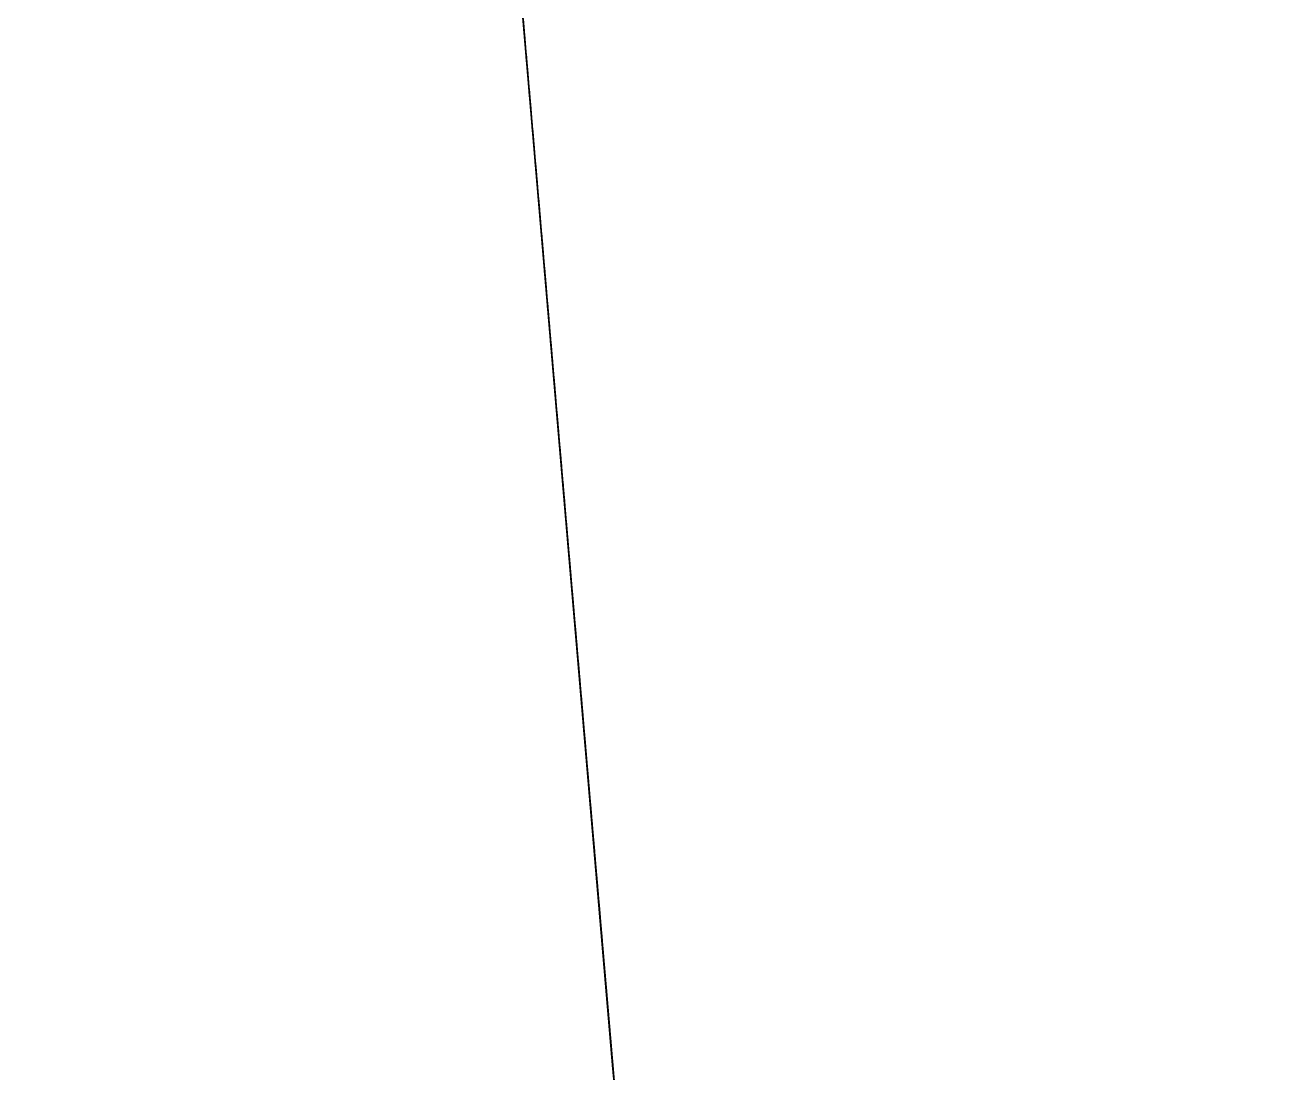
# Model space of a CAD drawing. Header units: millimetres. Extents: x 2383 to 246042, y -31587 to -6960.
# Drawn here: x 2383 to 2706.6, y -29572.4 to -29303.4 of the extents above; entities that cross this region are included whole.
import ezdxf

# ---------------------------------------------------------------- set-up
doc = ezdxf.new("R2010")
doc.units = ezdxf.units.MM
doc.header["$MEASUREMENT"] = 0
doc.linetypes.add('CENTER2', pattern=[1.125, 0.75, -0.125, 0.125, -0.125])
doc.linetypes.add('HIDDEN2', pattern=[0.1875, 0.125, -0.0625])
for name, color, linetype in [('Front View-150-DS-B4-404', 1, 'Continuous'), ('Front View-50-IW-B4-023', 3, 'Continuous'), ('Front View-50-PES-D1-243', 4, 'Continuous'), ('Front View-50-PES-D1-345', 170, 'Continuous'), ('Front View-50-PW-B4-375', 4, 'Continuous'), ('Front View-A-FLOR', 192, 'Continuous'), ('Front View-CENTER', 1, 'CENTER2'), ('Front View-CONST', 3, 'Continuous'), ('Front View-HIDDEN', 7, 'HIDDEN2'), ('Front View-RE', 5, 'Continuous')]:
    doc.layers.add(name, color=color, linetype=linetype)
doc.layers.add('Front View-50-PES-D1-029', color=7, linetype='Continuous', true_color=0xe7f0ff)

# ---------------------------------------------------------------- blocks, each defined once
blk = doc.blocks.new('*U379')
at = {"layer": 'Front View-A-FLOR', "color": 0, "linetype": 'ByBlock', "lineweight": -2}
for p, q in [((2706.6, -31587.23, 21936.52), (2382.96, -27810.2, 21896.14)), ((2614.28, -30509.84, 21625), (2382.96, -27810.2, 21625))]:
    blk.add_line(p, q, dxfattribs=at)
blk = doc.blocks.new('*U380')
at = {"layer": 'Front View-A-FLOR', "color": 0, "linetype": 'ByBlock', "lineweight": -2}
for p, q in [((2382.96, -27810.2, 22000), (2706.6, -31587.23, 22000)), ((2706.6, -31587.23, 21936.65), (2382.96, -27810.2, 21896.27))]:
    blk.add_line(p, q, dxfattribs=at)
blk = doc.blocks.new('*U381')
at = {"layer": 'Front View-A-FLOR', "color": 0, "linetype": 'ByBlock', "lineweight": -2}
blk.add_line((2382.96, -27810.2, 22000), (2706.6, -31587.23, 22000), dxfattribs=at)
blk = doc.blocks.new('*U383')
at = {"layer": 'Front View-50-PES-D1-243', "color": 0, "linetype": 'ByBlock', "lineweight": -2}
for p, q in [((2706.6, -31587.23, 24996.45), (2382.96, -27810.2, 24996.45)), ((2706.6, -31587.23, 25056.77), (2382.96, -27810.2, 25056.77))]:
    blk.add_line(p, q, dxfattribs=at)
blk = doc.blocks.new('*U384')
at = {"layer": 'Front View-CENTER'}
blk.add_line((2474.56, -28879.28, 23418.81), (2577.22, -30077.36, 23418.81), dxfattribs=at)
at = {"layer": 'Front View-RE', "color": 0, "linetype": 'ByBlock', "lineweight": -2}
for p, q in [((2577.22, -30077.36, 23388.65), (2474.56, -28879.28, 23388.65)), ((2580.51, -30115.72, 23448.98), (2474.56, -28879.28, 23448.98))]:
    blk.add_line(p, q, dxfattribs=at)
blk = doc.blocks.new('*U385')
at = {"layer": 'Front View-50-IW-B4-023', "color": 0, "linetype": 'ByBlock', "lineweight": -2}
for p, q in [((2513.2, -29330.17, 23554.41), (2484.52, -28995.54, 23554.41)), ((2580.51, -30115.72, 23554.41), (2520.2, -29411.88, 23554.41))]:
    blk.add_line(p, q, dxfattribs=at)
at = {"layer": 'Front View-HIDDEN'}
for p, q in [((2554.9, -29816.82, 23614.73), (2436.27, -28432.39, 23614.73)), ((2436.27, -28432.39, 23584.57), (2554.9, -29816.82, 23584.57)), ((2520.2, -29411.88, 23554.41), (2513.2, -29330.17, 23554.41))]:
    blk.add_line(p, q, dxfattribs=at)
blk = doc.blocks.new('*U386')
at = {"layer": 'Front View-CENTER'}
blk.add_line((2522.49, -29438.64, 23253.06), (2531.64, -29545.38, 23253.06), dxfattribs=at)
at = {"layer": 'Front View-HIDDEN'}
for p, q in [((2580.51, -30115.72, 23222.89), (2408.83, -28112.16, 23222.89)), ((2510.9, -29303.41, 23253.06), (2522.49, -29438.64, 23253.06)), ((2520.2, -29411.88, 23283.22), (2513.2, -29330.17, 23283.22)), ((2531.64, -29545.38, 23253.06), (2548.71, -29744.66, 23253.06))]:
    blk.add_line(p, q, dxfattribs=at)
at = {"layer": 'Front View-RE', "color": 0, "linetype": 'ByBlock', "lineweight": -2}
for p, q in [((2513.2, -29330.17, 23283.22), (2484.52, -28995.54, 23283.22)), ((2537.7, -29616.14, 23283.22), (2520.2, -29411.88, 23283.22))]:
    blk.add_line(p, q, dxfattribs=at)
blk = doc.blocks.new('*U387')
at = {"layer": 'Front View-CENTER'}
blk.add_line((2478.21, -28921.86, 23087.41), (2534.04, -29573.47, 23087.41), dxfattribs=at)
at = {"layer": 'Front View-HIDDEN'}
blk.add_line((2520.2, -29411.88, 23117.57), (2513.2, -29330.17, 23117.57), dxfattribs=at)
at = {"layer": 'Front View-RE', "color": 0, "linetype": 'ByBlock', "lineweight": -2}
for p, q in [((2537.71, -29616.23, 23057.25), (2474.03, -28873.04, 23057.25)), ((2513.2, -29330.17, 23117.57), (2484.52, -28995.54, 23117.57)), ((2537.38, -29612.35, 23117.57), (2520.2, -29411.88, 23117.57))]:
    blk.add_line(p, q, dxfattribs=at)
blk = doc.blocks.new('*U388')
at = {"layer": 'Front View-50-PW-B4-375', "color": 0, "linetype": 'ByBlock', "lineweight": -2}
for p, q in [((2551.61, -29778.46, 23780.49), (2451.4, -28609.01, 23780.49)), ((2513.2, -29330.17, 23720.16), (2484.52, -28995.54, 23720.16)), ((2554.9, -29816.82, 23720.16), (2520.2, -29411.88, 23720.16))]:
    blk.add_line(p, q, dxfattribs=at)
at = {"layer": 'Front View-CENTER'}
blk.add_line((2451.4, -28609.01, 23750.33), (2554.9, -29816.82, 23750.33), dxfattribs=at)
at = {"layer": 'Front View-HIDDEN'}
blk.add_line((2520.2, -29411.88, 23720.16), (2513.2, -29330.17, 23720.16), dxfattribs=at)
blk = doc.blocks.new('*U389')
at = {"layer": 'Front View-150-DS-B4-404', "color": 0, "linetype": 'ByBlock', "lineweight": -2}
for p, q in [((2451.4, -28609.01, 23959.19), (2554.9, -29816.82, 23959.19)), ((2451.4, -28609.01, 23790.91), (2551.61, -29778.46, 23790.91))]:
    blk.add_line(p, q, dxfattribs=at)
at = {"layer": 'Front View-CENTER'}
blk.add_line((2554.9, -29816.82, 23875.05), (2451.4, -28609.01, 23875.05), dxfattribs=at)
blk = doc.blocks.new('*U404')
at = {"layer": 'Front View-50-PES-D1-029', "color": 0, "linetype": 'ByBlock', "lineweight": -2}
for p, q in [((2533.86, -29571.37, 22322.77), (2478.38, -28923.79, 22322.77)), ((2533.44, -29566.38, 22383.12), (2478.8, -28928.72, 22383.12))]:
    blk.add_line(p, q, dxfattribs=at)
at = {"layer": 'Front View-CENTER'}
blk.add_line((2478.8, -28928.72, 22352.94), (2533.44, -29566.38, 22352.94), dxfattribs=at)
at = {"layer": 'Front View-HIDDEN'}
for p, q in [((2547.1, -29725.8, 22383.12), (2533.44, -29566.38, 22383.12)), ((2533.44, -29566.38, 22352.94), (2547.1, -29725.8, 22352.94)), ((2546.67, -29720.87, 22322.77), (2533.86, -29571.37, 22322.77))]:
    blk.add_line(p, q, dxfattribs=at)
blk = doc.blocks.new('*U405')
at = {"layer": 'Front View-50-PES-D1-029', "color": 0, "linetype": 'ByBlock', "lineweight": -2}
for p, q in [((2531.75, -29546.66, 22747.77), (2474.53, -28878.92, 22747.77)), ((2531.75, -29546.66, 22808.12), (2474.88, -28883, 22808.12))]:
    blk.add_line(p, q, dxfattribs=at)
at = {"layer": 'Front View-50-PES-D1-029', "color": 0, "linetype": 'ByBlock', "lineweight": -2, "extrusion": (0.996349, 0.085374, 1.0596e-26)}
blk.add_ellipse((2531.75, -29546.66, 22777.94), major_axis=(0, 0, 30.18), ratio=0.000067, start_param=3.141591, end_param=6.283185, dxfattribs=at)
at = {"layer": 'Front View-CENTER'}
blk.add_line((2474.53, -28878.92, 22777.94), (2531.75, -29546.66, 22777.94), dxfattribs=at)
at = {"layer": 'Front View-HIDDEN'}
blk.add_line((2531.75, -29546.66, 22777.94), (2531.75, -29546.66, 22777.94), dxfattribs=at)
at = {"layer": 'Front View-HIDDEN', "extrusion": (0.996349, 0.085374, -1.52225e-42)}
blk.add_ellipse((2531.75, -29546.66, 22777.94), major_axis=(0, 0, 30.17), ratio=0.000067, start_param=0, end_param=3.141591, dxfattribs=at)
blk = doc.blocks.new('*U424')
at = {"layer": 'Front View-50-PES-D1-345', "color": 0, "linetype": 'ByBlock', "lineweight": -2}
for p, q in [((2442.86, -28509.37, 24781.24), (2551.61, -29778.46, 24781.24)), ((2442.86, -28509.37, 24787.94), (2551.61, -29778.46, 24787.94)), ((2442.86, -28509.37, 24687.94), (2554.9, -29816.82, 24687.94)), ((2442.86, -28509.37, 24694.64), (2554.9, -29816.82, 24694.64)), ((2442.87, -28509.37, 24702.64), (2554.9, -29816.82, 24702.64)), ((2442.87, -28509.37, 24773.24), (2551.61, -29778.46, 24773.24)), ((2478.38, -28923.86, 22232.94), (2533.86, -29571.33, 22232.94)), ((2513.2, -29330.17, 22723.94), (2510.9, -29303.41, 22723.94)), ((2513.2, -29330.17, 22831.94), (2510.9, -29303.41, 22831.94)), ((2513.2, -29330.17, 23148.94), (2510.9, -29303.41, 23148.94)), ((2513.2, -29330.17, 23256.94), (2510.9, -29303.41, 23256.94)), ((2513.2, -29330.17, 23573.94), (2510.9, -29303.41, 23573.94)), ((2513.2, -29330.17, 23681.94), (2510.9, -29303.41, 23681.94)), ((2513.2, -29330.17, 22298.94), (2510.9, -29303.41, 22298.94)), ((2513.2, -29330.17, 22406.94), (2510.9, -29303.41, 22406.94)), ((2514.48, -29345.12, 22685.44), (2513.2, -29330.17, 22685.44)), ((2514.48, -29345.12, 23110.44), (2513.2, -29330.17, 23110.44)), ((2514.48, -29345.12, 23295.44), (2513.2, -29330.17, 23295.44)), ((2514.48, -29345.12, 23535.44), (2513.2, -29330.17, 23535.44)), ((2514.48, -29345.12, 23720.44), (2513.2, -29330.17, 23720.44)), ((2514.48, -29345.12, 22260.44), (2513.2, -29330.17, 22260.44)), ((2514.48, -29345.12, 22445.44), (2513.2, -29330.17, 22445.44)), ((2514.48, -29345.12, 22685.44), (2518.92, -29396.93, 22685.44)), ((2514.48, -29345.12, 23295.44), (2518.92, -29396.93, 23295.44)), ((2514.48, -29345.12, 23110.44), (2518.92, -29396.93, 23110.44)), ((2514.48, -29345.12, 23720.44), (2518.92, -29396.93, 23720.44)), ((2514.48, -29345.12, 23535.44), (2518.92, -29396.93, 23535.44)), ((2514.48, -29345.12, 22445.44), (2518.92, -29396.93, 22445.44)), ((2514.48, -29345.12, 22260.44), (2518.92, -29396.93, 22260.44)), ((2520.2, -29411.87, 22685.44), (2518.92, -29396.93, 22685.44)), ((2520.2, -29411.87, 22260.44), (2518.92, -29396.93, 22260.44)), ((2520.2, -29411.87, 22445.44), (2518.92, -29396.93, 22445.44)), ((2520.2, -29411.87, 23110.44), (2518.92, -29396.93, 23110.44)), ((2520.2, -29411.87, 23295.44), (2518.92, -29396.93, 23295.44)), ((2520.2, -29411.87, 23535.44), (2518.92, -29396.93, 23535.44)), ((2520.2, -29411.87, 23720.44), (2518.92, -29396.93, 23720.44)), ((2522.49, -29438.64, 22723.94), (2520.2, -29411.87, 22723.94)), ((2522.49, -29438.64, 22831.94), (2520.2, -29411.87, 22831.94)), ((2522.49, -29438.64, 22298.94), (2520.2, -29411.87, 22298.94)), ((2522.49, -29438.64, 22406.94), (2520.2, -29411.87, 22406.94)), ((2522.49, -29438.64, 23148.94), (2520.2, -29411.87, 23148.94)), ((2522.49, -29438.64, 23256.94), (2520.2, -29411.87, 23256.94)), ((2522.49, -29438.64, 23573.94), (2520.2, -29411.87, 23573.94)), ((2522.49, -29438.64, 23681.94), (2520.2, -29411.87, 23681.94)), ((2531.64, -29545.38, 22733.94), (2522.49, -29438.64, 22733.94)), ((2531.64, -29545.38, 22821.94), (2522.49, -29438.64, 22821.94)), ((2531.64, -29545.38, 22308.94), (2522.49, -29438.64, 22308.94)), ((2531.64, -29545.38, 22396.94), (2522.49, -29438.64, 22396.94)), ((2531.64, -29545.38, 23158.94), (2522.49, -29438.64, 23158.94)), ((2531.64, -29545.38, 23246.94), (2522.49, -29438.64, 23246.94)), ((2531.64, -29545.38, 23583.94), (2522.49, -29438.64, 23583.94)), ((2531.64, -29545.38, 23671.94), (2522.49, -29438.64, 23671.94)), ((2537.71, -29616.22, 22723.94), (2531.64, -29545.39, 22723.94)), ((2536.23, -29599, 22831.94), (2531.64, -29545.39, 22831.94)), ((2533.86, -29571.37, 22298.94), (2531.64, -29545.39, 22298.94)), ((2532, -29549.56, 22406.94), (2531.64, -29545.39, 22406.94)), ((2537.71, -29616.23, 23148.94), (2531.64, -29545.39, 23148.94)), ((2537.7, -29616.14, 23256.94), (2531.64, -29545.39, 23256.94)), ((2548.71, -29744.66, 23573.94), (2531.64, -29545.39, 23573.94)), ((2548.71, -29744.66, 23681.94), (2531.64, -29545.39, 23681.94))]:
    blk.add_line(p, q, dxfattribs=at)
at = {"layer": 'Front View-50-PES-D1-345', "color": 0, "linetype": 'ByBlock', "lineweight": -2, "extrusion": (0.996349, 0.085374, 7.85508e-27)}
for centre in [(2510.9, -29303.41, 22777.94), (2520.2, -29411.87, 22777.94)]:
    blk.add_ellipse(centre, major_axis=(0, 0, 54), ratio=0.000067, start_param=-0.977863, end_param=0, dxfattribs=at)
at = {"layer": 'Front View-50-PES-D1-345', "color": 0, "linetype": 'ByBlock', "lineweight": -2, "extrusion": (0.996349, 0.085374, -1.2594e-26)}
blk.add_ellipse((2510.9, -29303.41, 22352.94), major_axis=(0, 0, 54), ratio=0.000067, start_param=3.141593, end_param=4.119455, dxfattribs=at)
at = {"layer": 'Front View-50-PES-D1-345', "color": 0, "linetype": 'ByBlock', "lineweight": -2, "extrusion": (0.996349, 0.085374, -1.28081e-26)}
blk.add_ellipse((2510.9, -29303.41, 22352.94), major_axis=(0, 0, 54), ratio=0.000067, start_param=-0.977863, end_param=0, dxfattribs=at)
at = {"layer": 'Front View-50-PES-D1-345', "color": 0, "linetype": 'ByBlock', "lineweight": -2, "extrusion": (0.996349, 0.085374, -9.58505e-27)}
blk.add_ellipse((2513.2, -29330.17, 22777.94), major_axis=(0, 0, 92.5), ratio=0.000067, start_param=3.141593, end_param=4.380091, dxfattribs=at)
at = {"layer": 'Front View-50-PES-D1-345', "color": 0, "linetype": 'ByBlock', "lineweight": -2, "extrusion": (0.996349, 0.085374, 1.49487e-26)}
blk.add_ellipse((2513.2, -29330.17, 22777.94), major_axis=(0, 0, 92.5), ratio=0.000067, start_param=-1.238498, end_param=-0.377118, dxfattribs=at)
at = {"layer": 'Front View-50-PES-D1-345', "color": 0, "linetype": 'ByBlock', "lineweight": -2, "extrusion": (0.996349, 0.085374, 1.5086e-26)}
for centre, start_param, end_param in [((2513.2, -29330.17, 23202.94), 3.141593, 6.283185), ((2513.2, -29330.17, 23627.94), 3.141593, 6.283185), ((2514.48, -29345.12, 23202.94), 3.141593, 6.283185), ((2514.48, -29345.12, 23627.94), 3.141593, 6.283185), ((2514.48, -29345.12, 22352.94), 3.141593, 4.380091), ((2518.92, -29396.93, 22777.94), -1.238498, -0.377118)]:
    blk.add_ellipse(centre, major_axis=(0, 0, 92.5), ratio=0.000067, start_param=start_param, end_param=end_param, dxfattribs=at)
at = {"layer": 'Front View-50-PES-D1-345', "color": 0, "linetype": 'ByBlock', "lineweight": -2, "extrusion": (0.996349, 0.085374, 1.4954e-26)}
for centre, start_param, end_param in [((2513.2, -29330.17, 22352.94), 3.141593, 4.380091), ((2520.2, -29411.87, 23202.94), 0, 0.947415), ((2520.2, -29411.87, 23627.94), 0, 0.947415)]:
    blk.add_ellipse(centre, major_axis=(0, 0, 92.5), ratio=0.000067, start_param=start_param, end_param=end_param, dxfattribs=at)
at = {"layer": 'Front View-50-PES-D1-345', "color": 0, "linetype": 'ByBlock', "lineweight": -2, "extrusion": (0.996349, 0.085374, 1.45525e-26)}
blk.add_ellipse((2513.2, -29330.17, 22352.94), major_axis=(0, 0, 92.5), ratio=0.000067, start_param=-1.238498, end_param=0, dxfattribs=at)
at = {"layer": 'Front View-50-PES-D1-345', "color": 0, "linetype": 'ByBlock', "lineweight": -2, "extrusion": (0.996349, 0.085374, -9.71758e-27)}
blk.add_ellipse((2514.48, -29345.12, 22777.94), major_axis=(0, 0, 92.5), ratio=0.000067, start_param=3.141593, end_param=4.380091, dxfattribs=at)
at = {"layer": 'Front View-50-PES-D1-345', "color": 0, "linetype": 'ByBlock', "lineweight": -2, "extrusion": (0.996349, 0.085374, -9.58229e-27)}
blk.add_ellipse((2514.48, -29345.12, 22777.94), major_axis=(0, 0, 92.5), ratio=0.000067, start_param=-1.238498, end_param=-0.377118, dxfattribs=at)
at = {"layer": 'Front View-50-PES-D1-345', "color": 0, "linetype": 'ByBlock', "lineweight": -2, "extrusion": (0.996349, 0.085374, 1.48122e-26)}
blk.add_ellipse((2514.48, -29345.12, 22352.94), major_axis=(0, 0, 92.5), ratio=0.000067, start_param=-1.238498, end_param=0, dxfattribs=at)
at = {"layer": 'Front View-50-PES-D1-345', "color": 0, "linetype": 'ByBlock', "lineweight": -2, "extrusion": (-0.996349, -0.085374, -1.52183e-26)}
blk.add_ellipse((2514.48, -29345.12, 22777.94), major_axis=(0, 0, 92.5), ratio=0.000067, start_param=0.377118, end_param=1.238498, dxfattribs=at)
at = {"layer": 'Front View-50-PES-D1-345', "color": 0, "linetype": 'ByBlock', "lineweight": -2, "extrusion": (-0.996349, -0.085374, -3.93734e-26)}
blk.add_ellipse((2514.48, -29345.12, 22777.94), major_axis=(0, 0, 92.5), ratio=0.000067, start_param=1.903094, end_param=3.141593, dxfattribs=at)
at = {"layer": 'Front View-50-PES-D1-345', "color": 0, "linetype": 'ByBlock', "lineweight": -2, "extrusion": (-0.996349, -0.085374, -1.5086e-26)}
for centre, end_param in [((2514.48, -29345.12, 23202.94), 3.141593), ((2514.48, -29345.12, 23627.94), 3.141593), ((2514.48, -29345.12, 22352.94), 1.238498), ((2518.92, -29396.93, 23202.94), 3.141593)]:
    blk.add_ellipse(centre, major_axis=(0, 0, 92.5), ratio=0.000067, start_param=0, end_param=end_param, dxfattribs=at)
at = {"layer": 'Front View-50-PES-D1-345', "color": 0, "linetype": 'ByBlock', "lineweight": -2, "extrusion": (-0.996349, -0.085374, 9.45075e-27)}
for centre in [(2514.48, -29345.12, 22352.94), (2518.92, -29396.93, 22352.94)]:
    blk.add_ellipse(centre, major_axis=(0, 0, 92.5), ratio=0.000067, start_param=1.903094, end_param=3.141593, dxfattribs=at)
at = {"layer": 'Front View-50-PES-D1-345', "color": 0, "linetype": 'ByBlock', "lineweight": -2, "extrusion": (0.996349, 0.085374, -9.71719e-27)}
for centre, end_param in [((2518.92, -29396.93, 22777.94), 4.380091), ((2518.92, -29396.93, 23202.94), 6.283185), ((2518.92, -29396.93, 23627.94), 6.283185)]:
    blk.add_ellipse(centre, major_axis=(0, 0, 92.5), ratio=0.000067, start_param=3.141593, end_param=end_param, dxfattribs=at)
at = {"layer": 'Front View-50-PES-D1-345', "color": 0, "linetype": 'ByBlock', "lineweight": -2, "extrusion": (0.996349, 0.085374, -5.59586e-26)}
blk.add_ellipse((2518.92, -29396.93, 22352.94), major_axis=(0, 0, 92.5), ratio=0.000067, start_param=3.141593, end_param=4.380091, dxfattribs=at)
at = {"layer": 'Front View-50-PES-D1-345', "color": 0, "linetype": 'ByBlock', "lineweight": -2, "extrusion": (0.996349, 0.085374, -5.53607e-26)}
blk.add_ellipse((2518.92, -29396.93, 22352.94), major_axis=(0, 0, 92.5), ratio=0.000067, start_param=-1.238498, end_param=0, dxfattribs=at)
at = {"layer": 'Front View-50-PES-D1-345', "color": 0, "linetype": 'ByBlock', "lineweight": -2, "extrusion": (-0.996349, -0.085374, 9.58269e-27)}
blk.add_ellipse((2518.92, -29396.93, 22777.94), major_axis=(0, 0, 92.5), ratio=0.000067, start_param=0.377118, end_param=1.238498, dxfattribs=at)
at = {"layer": 'Front View-50-PES-D1-345', "color": 0, "linetype": 'ByBlock', "lineweight": -2, "extrusion": (-0.996349, -0.085374, -1.48217e-26)}
blk.add_ellipse((2518.92, -29396.93, 22777.94), major_axis=(0, 0, 92.5), ratio=0.000067, start_param=1.903094, end_param=3.141593, dxfattribs=at)
at = {"layer": 'Front View-50-PES-D1-345', "color": 0, "linetype": 'ByBlock', "lineweight": -2, "extrusion": (-0.996349, -0.085374, -1.50862e-26)}
blk.add_ellipse((2518.92, -29396.93, 23627.94), major_axis=(0, 0, 92.5), ratio=0.000067, start_param=-1.570796, end_param=4.712389, dxfattribs=at)
at = {"layer": 'Front View-50-PES-D1-345', "color": 0, "linetype": 'ByBlock', "lineweight": -2, "extrusion": (-0.996349, -0.085374, 9.71739e-27)}
blk.add_ellipse((2518.92, -29396.93, 22352.94), major_axis=(0, 0, 92.5), ratio=0.000067, start_param=0, end_param=1.238498, dxfattribs=at)
at = {"layer": 'Front View-50-PES-D1-345', "color": 0, "linetype": 'ByBlock', "lineweight": -2, "extrusion": (0.996349, 0.085374, -1.34994e-26)}
blk.add_ellipse((2520.2, -29411.87, 22777.94), major_axis=(0, 0, 54), ratio=0.000067, start_param=3.141593, end_param=4.119455, dxfattribs=at)
at = {"layer": 'Front View-50-PES-D1-345', "color": 0, "linetype": 'ByBlock', "lineweight": -2, "extrusion": (0.996349, 0.085374, -9.85287e-27)}
blk.add_ellipse((2520.2, -29411.87, 22777.94), major_axis=(0, 0, 92.5), ratio=0.000067, start_param=2.194178, end_param=4.380091, dxfattribs=at)
at = {"layer": 'Front View-50-PES-D1-345', "color": 0, "linetype": 'ByBlock', "lineweight": -2, "extrusion": (0.996349, 0.085374, 1.57411e-26)}
blk.add_ellipse((2520.2, -29411.87, 22777.94), major_axis=(0, 0, 92.5), ratio=0.000067, start_param=-1.238498, end_param=-0.377118, dxfattribs=at)
at = {"layer": 'Front View-50-PES-D1-345', "color": 0, "linetype": 'ByBlock', "lineweight": -2, "extrusion": (0.996349, 0.085374, -4.99191e-26)}
blk.add_ellipse((2520.2, -29411.87, 22352.94), major_axis=(0, 0, 54), ratio=0.000067, start_param=3.141593, end_param=4.119455, dxfattribs=at)
at = {"layer": 'Front View-50-PES-D1-345', "color": 0, "linetype": 'ByBlock', "lineweight": -2, "extrusion": (0.996349, 0.085374, -4.088e-25)}
blk.add_ellipse((2520.2, -29411.87, 22352.94), major_axis=(0, 0, 54), ratio=0.000067, start_param=-0.977863, end_param=0, dxfattribs=at)
at = {"layer": 'Front View-50-PES-D1-345', "color": 0, "linetype": 'ByBlock', "lineweight": -2, "extrusion": (0.996349, 0.085374, 1.56141e-26)}
blk.add_ellipse((2520.2, -29411.87, 22352.94), major_axis=(0, 0, 92.5), ratio=0.000067, start_param=0, end_param=0.947415, dxfattribs=at)
at = {"layer": 'Front View-50-PES-D1-345', "color": 0, "linetype": 'ByBlock', "lineweight": -2, "extrusion": (0.996349, 0.085374, -3.59318e-26)}
blk.add_ellipse((2520.2, -29411.87, 22352.94), major_axis=(0, 0, 92.5), ratio=0.000067, start_param=2.194178, end_param=4.380091, dxfattribs=at)
at = {"layer": 'Front View-50-PES-D1-345', "color": 0, "linetype": 'ByBlock', "lineweight": -2, "extrusion": (0.996349, 0.085374, -5.24324e-26)}
blk.add_ellipse((2520.2, -29411.87, 22352.94), major_axis=(0, 0, 92.5), ratio=0.000067, start_param=-1.238498, end_param=0, dxfattribs=at)
at = {"layer": 'Front View-50-PES-D1-345', "color": 0, "linetype": 'ByBlock', "lineweight": -2, "extrusion": (0.996349, 0.085374, -1.30464e-26)}
for centre, start_param, end_param in [((2520.2, -29411.87, 23202.94), 3.141593, 6.283185), ((2522.49, -29438.64, 23202.94), 0, 0.618387)]:
    blk.add_ellipse(centre, major_axis=(0, 0, 54), ratio=0.000067, start_param=start_param, end_param=end_param, dxfattribs=at)
at = {"layer": 'Front View-50-PES-D1-345', "color": 0, "linetype": 'ByBlock', "lineweight": -2, "extrusion": (0.996349, 0.085374, 1.52232e-26)}
blk.add_ellipse((2520.2, -29411.87, 23202.94), major_axis=(0, 0, 92.5), ratio=0.000067, start_param=2.194178, end_param=6.283185, dxfattribs=at)
at = {"layer": 'Front View-50-PES-D1-345', "color": 0, "linetype": 'ByBlock', "lineweight": -2, "extrusion": (0.996349, 0.085374, 8.30986e-27)}
for centre, start_param, end_param in [((2520.2, -29411.87, 23627.94), 3.141593, 6.283185), ((2522.49, -29438.64, 23627.94), 0, 0.618387), ((2531.64, -29545.39, 22777.94), 3.141593, 4.119455)]:
    blk.add_ellipse(centre, major_axis=(0, 0, 54), ratio=0.000067, start_param=start_param, end_param=end_param, dxfattribs=at)
at = {"layer": 'Front View-50-PES-D1-345', "color": 0, "linetype": 'ByBlock', "lineweight": -2, "extrusion": (0.996349, 0.085374, -9.71482e-27)}
blk.add_ellipse((2520.2, -29411.87, 23627.94), major_axis=(0, 0, 92.5), ratio=0.000067, start_param=2.194178, end_param=6.283185, dxfattribs=at)
at = {"layer": 'Front View-50-PES-D1-345', "color": 0, "linetype": 'ByBlock', "lineweight": -2, "extrusion": (0.996349, 0.085374, 1.50907e-26)}
blk.add_ellipse((2520.2, -29411.87, 22777.94), major_axis=(0, 0, 92.5), ratio=0.000067, start_param=0.377118, end_param=0.947415, dxfattribs=at)
at = {"layer": 'Front View-50-PES-D1-345', "color": 0, "linetype": 'ByBlock', "lineweight": -2, "extrusion": (0.996349, 0.085374, -1.30511e-26)}
blk.add_ellipse((2522.49, -29438.64, 22777.94), major_axis=(0, 0, 54), ratio=0.000067, start_param=2.523206, end_param=4.119455, dxfattribs=at)
at = {"layer": 'Front View-50-PES-D1-345', "color": 0, "linetype": 'ByBlock', "lineweight": -2, "extrusion": (0.996349, 0.085374, -1.3269e-26)}
blk.add_ellipse((2522.49, -29438.64, 22777.94), major_axis=(0, 0, 54), ratio=0.000067, start_param=-0.977863, end_param=0, dxfattribs=at)
at = {"layer": 'Front View-50-PES-D1-345', "color": 0, "linetype": 'ByBlock', "lineweight": -2, "extrusion": (0.996349, 0.085374, -1.43352e-25)}
blk.add_ellipse((2522.49, -29438.64, 22352.94), major_axis=(0, 0, 54), ratio=0.000067, start_param=2.523206, end_param=4.119455, dxfattribs=at)
at = {"layer": 'Front View-50-PES-D1-345', "color": 0, "linetype": 'ByBlock', "lineweight": -2, "extrusion": (0.996349, 0.085374, 1.5764e-25)}
for centre in [(2522.49, -29438.64, 22352.94), (2531.64, -29545.39, 22352.94)]:
    blk.add_ellipse(centre, major_axis=(0, 0, 54), ratio=0.000067, start_param=-0.977863, end_param=0, dxfattribs=at)
at = {"layer": 'Front View-50-PES-D1-345', "color": 0, "linetype": 'ByBlock', "lineweight": -2, "extrusion": (0.996349, 0.085374, -3.12385e-26)}
blk.add_ellipse((2522.49, -29438.64, 23202.94), major_axis=(0, 0, 44), ratio=0.000067, start_param=3.141593, end_param=6.283185, dxfattribs=at)
at = {"layer": 'Front View-50-PES-D1-345', "color": 0, "linetype": 'ByBlock', "lineweight": -2, "extrusion": (0.996349, 0.085374, 8.52857e-27)}
blk.add_ellipse((2522.49, -29438.64, 23202.94), major_axis=(0, 0, 54), ratio=0.000067, start_param=2.523206, end_param=6.283185, dxfattribs=at)
at = {"layer": 'Front View-50-PES-D1-345', "color": 0, "linetype": 'ByBlock', "lineweight": -2, "extrusion": (0.996349, 0.085374, -5.30647e-27)}
blk.add_ellipse((2522.49, -29438.64, 23627.94), major_axis=(0, 0, 44), ratio=0.000067, start_param=3.141593, end_param=6.283185, dxfattribs=at)
at = {"layer": 'Front View-50-PES-D1-345', "color": 0, "linetype": 'ByBlock', "lineweight": -2, "extrusion": (0.996349, 0.085374, 8.53962e-27)}
blk.add_ellipse((2522.49, -29438.64, 23627.94), major_axis=(0, 0, 54), ratio=0.000067, start_param=2.523206, end_param=6.283185, dxfattribs=at)
at = {"layer": 'Front View-50-PES-D1-345', "color": 0, "linetype": 'ByBlock', "lineweight": -2, "extrusion": (0.996349, 0.085374, 2.09046e-26)}
blk.add_ellipse((2522.49, -29438.64, 22777.94), major_axis=(0, 0, 44), ratio=0.000067, start_param=3.141593, end_param=3.956693, dxfattribs=at)
at = {"layer": 'Front View-50-PES-D1-345', "color": 0, "linetype": 'ByBlock', "lineweight": -2, "extrusion": (0.996349, 0.085374, -5.16566e-27)}
blk.add_ellipse((2522.49, -29438.64, 22777.94), major_axis=(0, 0, 44), ratio=0.000067, start_param=-0.8151, end_param=0, dxfattribs=at)
at = {"layer": 'Front View-50-PES-D1-345', "color": 0, "linetype": 'ByBlock', "lineweight": -2, "extrusion": (0.996349, 0.085374, -1.30462e-26)}
blk.add_ellipse((2522.49, -29438.64, 22777.94), major_axis=(0, 0, 54), ratio=0.000067, start_param=0, end_param=0.618387, dxfattribs=at)
at = {"layer": 'Front View-50-PES-D1-345', "color": 0, "linetype": 'ByBlock', "lineweight": -2, "extrusion": (0.996349, 0.085374, -4.05632e-27)}
blk.add_ellipse((2522.49, -29438.64, 22352.94), major_axis=(0, 0, 44), ratio=0.000067, start_param=3.141593, end_param=3.956693, dxfattribs=at)
at = {"layer": 'Front View-50-PES-D1-345', "color": 0, "linetype": 'ByBlock', "lineweight": -2, "extrusion": (0.996349, 0.085374, -4.05494e-27)}
blk.add_ellipse((2522.49, -29438.64, 22352.94), major_axis=(0, 0, 44), ratio=0.000067, start_param=-0.8151, end_param=0, dxfattribs=at)
at = {"layer": 'Front View-50-PES-D1-345', "color": 0, "linetype": 'ByBlock', "lineweight": -2, "extrusion": (0.996349, 0.085374, 8.25363e-25)}
blk.add_ellipse((2522.49, -29438.64, 22352.94), major_axis=(0, 0, 54), ratio=0.000067, start_param=0, end_param=0.618387, dxfattribs=at)
at = {"layer": 'Front View-50-PES-D1-345', "color": 0, "linetype": 'ByBlock', "lineweight": -2, "extrusion": (0.996349, 0.085374, -1.30426e-26)}
blk.add_ellipse((2531.64, -29545.39, 22777.94), major_axis=(0, 0, 54), ratio=0.000067, start_param=-0.977863, end_param=0, dxfattribs=at)
at = {"layer": 'Front View-50-PES-D1-345', "color": 0, "linetype": 'ByBlock', "lineweight": -2, "extrusion": (0.996349, 0.085374, 4.9508e-25)}
blk.add_ellipse((2531.64, -29545.39, 22352.94), major_axis=(0, 0, 54), ratio=0.000067, start_param=3.141593, end_param=4.119455, dxfattribs=at)
at = {"layer": 'Front View-50-PES-D1-345', "color": 0, "linetype": 'ByBlock', "lineweight": -2, "extrusion": (0.996349, 0.085374, -1.32728e-26)}
blk.add_ellipse((2531.64, -29545.39, 23202.94), major_axis=(0, 0, 54), ratio=0.000067, start_param=3.141593, end_param=6.283185, dxfattribs=at)
at = {"layer": 'Front View-50-PES-D1-345', "color": 0, "linetype": 'ByBlock', "lineweight": -2, "extrusion": (0.996349, 0.085374, -1.28202e-26)}
blk.add_ellipse((2531.64, -29545.39, 23627.94), major_axis=(0, 0, 54), ratio=0.000067, start_param=3.141593, end_param=6.283185, dxfattribs=at)
blk = doc.blocks.new('*U426')
at = {"layer": 'Front View-CONST', "color": 0, "linetype": 'ByBlock', "lineweight": -2}
for p, q in [((2534.72, -29581.31, 22132.94), (2444.22, -28525.18, 22132.94)), ((2533.86, -29571.33, 22207.94), (2478.37, -28923.72, 22207.94))]:
    blk.add_line(p, q, dxfattribs=at)
blk = doc.blocks.new('*U449')
at = {"layer": 'Front View-CONST', "color": 0, "linetype": 'ByBlock', "lineweight": -2}
for p, q in [((2497.25, -29144.04, 22997.71), (2534.73, -29581.42, 22997.71)), ((2497.25, -29144.04, 22949.71), (2534.73, -29581.42, 22949.71))]:
    blk.add_line(p, q, dxfattribs=at)
blk = doc.blocks.new('*U450')
at = {"layer": 'Front View-CONST', "color": 0, "linetype": 'ByBlock', "lineweight": -2}
for p, q in [((2498.42, -29157.68, 22911.94), (2534.72, -29581.37, 22911.94)), ((2498.42, -29157.68, 22863.94), (2534.72, -29581.37, 22863.94))]:
    blk.add_line(p, q, dxfattribs=at)
blk = doc.blocks.new('*U451')
at = {"layer": 'Front View-50-PES-D1-345', "color": 0, "linetype": 'ByBlock', "lineweight": -2}
for p, q in [((2514.32, -29343.31, 22997.71), (2534.73, -29581.42, 22997.71)), ((2514.32, -29343.31, 22949.71), (2534.73, -29581.42, 22949.71)), ((2534.04, -29573.47, 23093.86), (2546.51, -29718.94, 23093.86)), ((2534.04, -29573.47, 23080.43), (2546.51, -29718.94, 23080.43)), ((2534.04, -29573.47, 23093.86), (2534.04, -29573.47, 23080.43)), ((2534.73, -29581.42, 23007.71), (2537.37, -29612.31, 23007.71)), ((2534.73, -29581.42, 22939.71), (2537.37, -29612.31, 22939.71)), ((2536.86, -29606.35, 23058.86), (2543.69, -29686.06, 23058.86)), ((2536.86, -29606.35, 23080.43), (2536.86, -29606.35, 23058.86)), ((2537.37, -29612.31, 22939.71), (2543.18, -29680.06, 22939.71)), ((2537.37, -29612.31, 22939.71), (2537.37, -29612.31, 22917.94)), ((2538.22, -29622.2, 22804.1), (2537.37, -29612.33, 22804.1)), ((2537.71, -29616.22, 22707.53), (2537.37, -29612.33, 22707.53)), ((2537.37, -29612.33, 22804.1), (2537.37, -29612.33, 22857.94)), ((2537.37, -29612.33, 22644.94), (2537.37, -29612.33, 22707.53)), ((2537.97, -29619.34, 22651.11), (2537.97, -29619.34, 22644.94)), ((2538.23, -29622.29, 22939.71), (2538.23, -29622.29, 22949.71)), ((2538.23, -29622.29, 22997.71), (2538.23, -29622.29, 23058.86)), ((2543.18, -29680.08, 22804.1), (2542.32, -29670.02, 22804.1)), ((2542.33, -29670.12, 22939.71), (2542.33, -29670.12, 22949.71)), ((2542.33, -29670.12, 22997.71), (2542.33, -29670.12, 23058.86)), ((2542.33, -29670.12, 22781.11), (2542.33, -29670.12, 22804.1)), ((2542.58, -29673.03, 22651.11), (2542.58, -29673.03, 22644.94)), ((2543.18, -29680.08, 22707.53), (2542.83, -29676, 22707.53)), ((2543.18, -29680.08, 22924.1), (2543.18, -29680.06, 22924.1)), ((2543.18, -29680.06, 22939.71), (2543.18, -29680.06, 22915.8)), ((2543.18, -29680.08, 22804.1), (2543.18, -29680.08, 22860.11)), ((2543.18, -29680.08, 22915.77), (2543.18, -29680.08, 22924.1)), ((2543.18, -29680.08, 22644.94), (2543.18, -29680.08, 22707.53)), ((2543.69, -29686.06, 23080.43), (2543.69, -29686.06, 23058.86)), ((2546.51, -29718.94, 23093.86), (2546.51, -29718.94, 23080.43))]:
    blk.add_line(p, q, dxfattribs=at)
at = {"layer": 'Front View-50-PES-D1-345', "color": 0, "linetype": 'ByBlock', "lineweight": -2, "extrusion": (-0.996349, -0.085374, -2.43241e-25)}
blk.add_ellipse((2514.32, -29343.31, 22973.71), major_axis=(0, 0, 24), ratio=0.000067, start_param=0, end_param=3.141593, dxfattribs=at)
at = {"layer": 'Front View-50-PES-D1-345', "color": 0, "linetype": 'ByBlock', "lineweight": -2, "extrusion": (-0.996349, -0.085374, -4.6953e-26)}
blk.add_ellipse((2534.73, -29581.42, 22973.71), major_axis=(0, 0, 34), ratio=0.000067, start_param=0, end_param=3.141593, dxfattribs=at)
at = {"layer": 'Front View-50-PES-D1-345', "color": 0, "linetype": 'ByBlock', "lineweight": -2, "extrusion": (-0.996349, -0.085374, -5.17647e-24)}
blk.add_ellipse((2537.37, -29612.31, 22973.71), major_axis=(0, 0, 34), ratio=0.000067, start_param=3.141593, end_param=3.928721, dxfattribs=at)
at = {"layer": 'Front View-50-PES-D1-345', "color": 0, "linetype": 'ByBlock', "lineweight": -2, "extrusion": (-0.996349, -0.085374, 3.30356e-25)}
blk.add_ellipse((2537.37, -29612.31, 22973.71), major_axis=(0, 0, 34), ratio=0.000067, start_param=-0.787128, end_param=3.141593, dxfattribs=at)
blk = doc.blocks.new('*U452')
at = {"layer": 'Front View-CONST', "color": 0, "linetype": 'ByBlock', "lineweight": -2}
for p, q in [((2533.44, -29566.38, 22389.88), (2533.44, -29566.38, 22342.94)), ((2533.44, -29566.38, 22602.94), (2533.44, -29566.38, 22582)), ((2536, -29596.25, 22602.94), (2533.44, -29566.38, 22602.94)), ((2547.1, -29725.8, 22342.94), (2533.44, -29566.38, 22342.94)), ((2533.44, -29566.38, 22342.94), (2533.44, -29566.38, 22322.94)), ((2547.1, -29725.8, 22322.94), (2533.44, -29566.38, 22322.94)), ((2533.86, -29571.37, 22322.94), (2533.86, -29571.37, 22282.94)), ((2536, -29596.25, 22644.94), (2536, -29596.25, 22573.15)), ((2544.53, -29695.88, 22644.94), (2536, -29596.25, 22644.94)), ((2536.35, -29600.43, 22573.15), (2536, -29596.25, 22573.15)), ((2540.27, -29646.08, 22387.44), (2540.26, -29646.06, 22387.44)), ((2540.26, -29646.06, 22584.44), (2540.26, -29646.06, 22584.44)), ((2540.27, -29646.08, 22360.94), (2540.27, -29646.08, 22360.94)), ((2544.53, -29695.88, 22573.15), (2544.17, -29691.69, 22573.15)), ((2544.53, -29695.88, 22644.94), (2544.53, -29695.89, 22644.94)), ((2544.53, -29695.88, 22573.15), (2544.53, -29695.88, 22644.94)), ((2544.53, -29695.89, 22573.15), (2544.53, -29695.88, 22573.15)), ((2547.1, -29725.8, 22602.94), (2544.53, -29695.89, 22602.94)), ((2544.53, -29695.89, 22644.94), (2544.53, -29695.89, 22573.15)), ((2546.67, -29720.82, 22282.94), (2546.67, -29720.82, 22322.94)), ((2546.67, -29720.82, 22282.94), (2546.67, -29720.82, 22282.94)), ((2546.67, -29720.82, 22318.94), (2546.67, -29720.82, 22282.94)), ((2546.67, -29720.83, 22318.94), (2546.67, -29720.82, 22318.94)), ((2546.67, -29720.83, 22282.94), (2546.67, -29720.83, 22318.94)), ((2546.67, -29720.83, 22282.94), (2546.67, -29720.83, 22282.94)), ((2546.67, -29720.83, 22322.94), (2546.67, -29720.83, 22282.94)), ((2547.1, -29725.8, 22602.94), (2547.1, -29725.8, 22602.94)), ((2547.1, -29725.8, 22581.98), (2547.1, -29725.8, 22602.94)), ((2547.1, -29725.8, 22342.94), (2547.1, -29725.8, 22389.9)), ((2547.1, -29725.8, 22342.94), (2547.1, -29725.8, 22342.94)), ((2547.1, -29725.8, 22389.9), (2547.1, -29725.8, 22342.94)), ((2547.1, -29725.8, 22602.94), (2547.1, -29725.8, 22581.98)), ((2547.1, -29725.8, 22322.94), (2547.1, -29725.8, 22322.94)), ((2547.1, -29725.8, 22322.94), (2547.1, -29725.8, 22389.91)), ((2547.1, -29725.8, 22389.91), (2547.1, -29725.8, 22322.94))]:
    blk.add_line(p, q, dxfattribs=at)
at = {"layer": 'Front View-CONST', "color": 0, "linetype": 'ByBlock', "lineweight": -2, "extrusion": (-0.996349, -0.085374, 2.57762e-32)}
blk.add_circle((29754.69, 22485.94), 83.5, dxfattribs=at)
at = {"layer": 'Front View-CONST', "color": 0, "linetype": 'ByBlock', "lineweight": -2, "extrusion": (-0.996349, -0.085374, 1.98461e-32)}
blk.add_arc((29754.71, 22485.94), 125, 113.5843, 66.4245, dxfattribs=at)
at = {"layer": 'Front View-CONST', "color": 0, "linetype": 'ByBlock', "lineweight": -2, "extrusion": (-0.996349, -0.085374, -5.70522e-29)}
blk.add_arc((29754.7, 22485.94), 98.5, 62.297, 90, dxfattribs=at)
at = {"layer": 'Front View-CONST', "color": 0, "linetype": 'ByBlock', "lineweight": -2, "extrusion": (-0.996349, -0.085374, -3.73281e-31)}
blk.add_arc((29754.69, 22485.94), 98.5, 270, 90, dxfattribs=at)
at = {"layer": 'Front View-CONST', "color": 0, "linetype": 'ByBlock', "lineweight": -2, "extrusion": (-0.996349, -0.085374, 1.48778e-32)}
blk.add_arc((29754.71, 22485.94), 125, 270, 66.4254, dxfattribs=at)
at = {"layer": 'Front View-CONST', "color": 0, "linetype": 'ByBlock', "lineweight": -2, "extrusion": (-0.996349, -0.085374, 5.50257e-30)}
blk.add_arc((29754.71, 22485.94), 98.5, 270, 62.297, dxfattribs=at)
at = {"layer": 'Front View-CONST', "color": 0, "linetype": 'ByBlock', "lineweight": -2, "extrusion": (-0.996349, -0.085374, 0)}
blk.add_arc((29754.71, 22486.04), 98.4, 22.9781, 22.9798, dxfattribs=at)
at = {"layer": 'Front View-CONST', "color": 0, "linetype": 'ByBlock', "lineweight": -2, "extrusion": (-0.996349, -0.085374, -9.69707e-28)}
blk.add_ellipse((2546.67, -29720.82, 22318.94), major_axis=(0, 0, 8), ratio=0.000067, start_param=1.047198, end_param=1.570796, dxfattribs=at)
at = {"layer": 'Front View-CONST', "color": 0, "linetype": 'ByBlock', "lineweight": -2, "extrusion": (-0.996349, -0.085374, 1.2963e-26)}
blk.add_ellipse((2546.67, -29720.83, 22318.94), major_axis=(0, 0, 8), ratio=0.000067, start_param=-1.570796, end_param=-1.047198, dxfattribs=at)
at = {"layer": 'Front View-CONST', "color": 0, "linetype": 'ByBlock', "lineweight": -2}
blk.add_open_spline([(2540.26, -29646.06, 22387.44), (2539.37, -29635.59, 22387.44), (2538.47, -29625.12, 22389.14), (2536.77, -29605.25, 22395.75), (2535.96, -29595.85, 22400.66), (2534.52, -29579.05, 22413.21), (2533.89, -29571.67, 22420.84), (2532.86, -29559.66, 22438.06), (2532.46, -29555.04, 22447.63), (2531.95, -29549.04, 22467.77), (2531.83, -29547.65, 22478.31), (2531.88, -29548.26, 22499.32), (2532.06, -29550.26, 22509.77), (2532.67, -29557.42, 22529.52), (2533.11, -29562.59, 22538.81), (2534.22, -29575.58, 22555.29), (2534.89, -29583.4, 22562.47), (2536.39, -29600.89, 22574.02), (2537.22, -29610.56, 22578.37), (2538.8, -29628.94, 22583.31), (2539.53, -29637.5, 22584.44), (2540.26, -29646.06, 22584.44)], degree=3, knots=[4.712389, 4.712389, 4.712389, 4.712389, 5.032389, 5.032389, 5.352389, 5.352389, 5.672389, 5.672389, 5.992389, 5.992389, 6.312389, 6.312389, 6.632389, 6.632389, 6.952389, 6.952389, 7.272389, 7.272389, 7.592389, 7.592389, 7.853982, 7.853982, 7.853982, 7.853982], dxfattribs=at)
blk = doc.blocks.new('*U453')
at = {"layer": 'Front View-50-PES-D1-029', "color": 0, "linetype": 'ByBlock', "lineweight": -2, "extrusion": (0.996349, 0.085374, -1.55832e-26)}
blk.add_ellipse((2531.75, -29546.66, 22777.94), major_axis=(0, 0, 30.18), ratio=0.000067, start_param=3.141593, end_param=6.283185, dxfattribs=at)
at = {"layer": 'Front View-50-PES-D1-029', "color": 0, "linetype": 'ByBlock', "lineweight": -2}
for points, knots in [([(2531.75, -29546.66, 22747.77), (2532.91, -29560.24, 22747.77), (2534.07, -29573.82, 22749.92), (2536.07, -29597.1, 22757.51), (2536.92, -29607.03, 22762.21), (2537.71, -29616.22, 22768.07)], [3.1415927, 3.1415927, 3.1415927, 3.1415927, 3.4557519, 3.4557519, 3.7076329, 3.7076329, 3.7076329, 3.7076329]), ([(2531.75, -29546.66, 22808.12), (2532.37, -29553.95, 22808.12), (2533, -29561.23, 22809.27), (2534.18, -29575.09, 22813.79), (2534.75, -29581.66, 22817.15), (2535.76, -29593.45, 22825.75), (2536.2, -29598.66, 22830.98), (2536.91, -29606.92, 22842.4), (2537.18, -29610.1, 22848.48), (2537.37, -29612.33, 22854.89)], [3.141593, 3.141593, 3.141593, 3.141593, 3.455752, 3.455752, 3.769911, 3.769911, 4.08407, 4.08407, 4.375961, 4.375961, 4.375961, 4.375961])]:
    blk.add_open_spline(points, degree=3, knots=knots, dxfattribs=at)
at = {"layer": 'Front View-CENTER'}
blk.add_line((2531.75, -29546.66, 22777.94), (2537.71, -29616.22, 22777.94), dxfattribs=at)
at = {"layer": 'Front View-HIDDEN'}
for p, q in [((2537.71, -29616.22, 22777.94), (2540.28, -29646.29, 22777.94)), ((2542.86, -29676.36, 22877.94), (2537.71, -29616.23, 22877.94)), ((2540.28, -29646.29, 22877.94), (2540.28, -29646.29, 22777.94))]:
    blk.add_line(p, q, dxfattribs=at)
at = {"layer": 'Front View-HIDDEN', "extrusion": (0.996349, 0.085374, 4.92703e-27)}
blk.add_ellipse((2531.75, -29546.66, 22777.94), major_axis=(0, 0, 30.17), ratio=0.000067, start_param=0, end_param=3.141593, dxfattribs=at)
at = {"layer": 'Front View-HIDDEN'}
for points, knots in [([(2537.37, -29612.33, 22854.89), (2537.39, -29612.5, 22855.38), (2537.4, -29612.67, 22855.87), (2537.61, -29615.08, 22863.32), (2537.71, -29616.23, 22870.63), (2537.71, -29616.23, 22877.94)], [4.3759615, 4.3759615, 4.3759615, 4.3759615, 4.3982297, 4.3982297, 4.712389, 4.712389, 4.712389, 4.712389]), ([(2537.71, -29616.22, 22768.07), (2537.9, -29618.49, 22769.52), (2538.09, -29620.72, 22771.04), (2539.22, -29633.88, 22780.64), (2540.05, -29643.61, 22790.4), (2541.42, -29659.57, 22812.45), (2541.96, -29665.81, 22824.75), (2542.68, -29674.21, 22850.68), (2542.86, -29676.36, 22864.31), (2542.86, -29676.36, 22877.94)], [3.707633, 3.707633, 3.707633, 3.707633, 3.769911, 3.769911, 4.08407, 4.08407, 4.39823, 4.39823, 4.712389, 4.712389, 4.712389, 4.712389])]:
    blk.add_open_spline(points, degree=3, knots=knots, dxfattribs=at)
blk = doc.blocks.new('*U455')
at = {"layer": 'Front View-CONST', "color": 0, "linetype": 'ByBlock', "lineweight": -2}
for p, q in [((2546.67, -29720.78, 22282.94), (2533.86, -29571.33, 22282.94)), ((2533.86, -29571.33, 22282.94), (2533.86, -29571.33, 22207.94)), ((2533.86, -29571.33, 22207.94), (2534.67, -29580.8, 22207.94)), ((2534.67, -29580.8, 22207.94), (2534.67, -29580.8, 22266.94)), ((2534.67, -29580.8, 22266.94), (2534.68, -29580.92, 22266.94)), ((2534.67, -29580.8, 22207.94), (2534.67, -29580.81, 22207.94)), ((2534.68, -29580.92, 22266.94), (2534.69, -29580.95, 22266.94)), ((2534.69, -29580.95, 22266.94), (2534.69, -29580.95, 22207.94)), ((2535.53, -29590.76, 22276.94), (2545, -29701.35, 22276.94)), ((2545.86, -29711.32, 22266.94), (2545.86, -29711.32, 22207.94)), ((2545.86, -29711.32, 22207.94), (2546.67, -29720.78, 22207.94)), ((2546.67, -29720.78, 22207.94), (2546.67, -29720.78, 22282.94)), ((2546.67, -29720.78, 22207.94), (2546.67, -29720.8, 22207.94)), ((2546.67, -29720.87, 22282.94), (2546.67, -29720.87, 22282.94)), ((2546.67, -29720.87, 22282.94), (2546.68, -29720.94, 22282.94)), ((2546.68, -29720.94, 22282.94), (2546.68, -29720.94, 22207.94))]:
    blk.add_line(p, q, dxfattribs=at)
at = {"layer": 'Front View-CONST', "color": 0, "linetype": 'ByBlock', "lineweight": -2, "extrusion": (0.996349, 0.085374, -2.18343e-29)}
blk.add_arc((-29699.19, 22266.94), 10, 0, 90, dxfattribs=at)
at = {"layer": 'Front View-CONST', "color": 0, "linetype": 'ByBlock', "lineweight": -2, "extrusion": (-0.996349, -0.085374, -2.93323e-29)}
blk.add_arc((29699.31, 22266.94), 10, 90, 180, dxfattribs=at)
at = {"layer": 'Front View-CONST', "color": 0, "linetype": 'ByBlock', "lineweight": -2, "extrusion": (-0.996349, -0.085374, -2.89013e-29)}
blk.add_arc((29699.35, 22266.94), 10, 90, 180, dxfattribs=at)
at = {"layer": 'Front View-CONST', "color": 0, "linetype": 'ByBlock', "lineweight": -2, "extrusion": (0.996349, 0.085374, -3.87031e-29)}
blk.add_arc((-29810.19, 22266.94), 10, 90, 180, dxfattribs=at)

msp = doc.modelspace()

# ---------------------------------------------------------------- block references
at = {"layer": 'Front View-150-DS-B4-404'}
msp.add_blockref('*U389', (0, 0), dxfattribs=at)
at = {"layer": 'Front View-50-IW-B4-023'}
msp.add_blockref('*U385', (0, 0), dxfattribs=at)
at = {"layer": 'Front View-50-PES-D1-029'}
for name in ['*U404', '*U405', '*U453']:
    msp.add_blockref(name, (0, 0), dxfattribs=at)
at = {"layer": 'Front View-50-PES-D1-243'}
msp.add_blockref('*U383', (0, 0), dxfattribs=at)
at = {"layer": 'Front View-50-PES-D1-345'}
for name in ['*U424', '*U451']:
    msp.add_blockref(name, (0, 0), dxfattribs=at)
at = {"layer": 'Front View-50-PW-B4-375'}
msp.add_blockref('*U388', (0, 0), dxfattribs=at)
at = {"layer": 'Front View-A-FLOR'}
for name in ['*U379', '*U380', '*U381']:
    msp.add_blockref(name, (0, 0), dxfattribs=at)
at = {"layer": 'Front View-CONST'}
for name in ['*U426', '*U449', '*U450', '*U452', '*U455']:
    msp.add_blockref(name, (0, 0), dxfattribs=at)
at = {"layer": 'Front View-RE'}
for name in ['*U384', '*U386', '*U387']:
    msp.add_blockref(name, (0, 0), dxfattribs=at)

doc.saveas('drawing.dxf')
